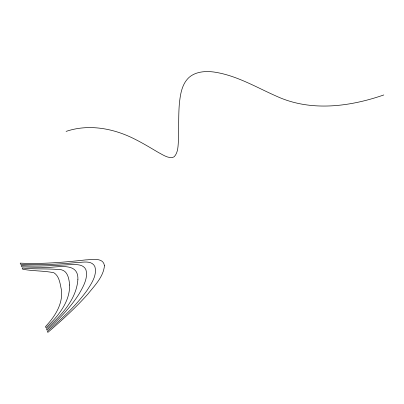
<?xml version="1.0" encoding="UTF-8"?>
<svg xmlns="http://www.w3.org/2000/svg" width="404" height="404" viewBox="0 0 404 404"><rect width="100%" height="100%" fill="white"/><g stroke="black" fill="none" stroke-linecap="round" stroke-linejoin="round"><path stroke-width="0.61" d="M383.8 94.96C349.819 106.757 310.974 111.822 277.215 96.531C256.414 87.436 236.396 75.189 213.544 71.978C205.156 70.942 195.794 71.624 189.107 77.361C181.563 84.295 180.219 95.127 179.275 104.777C178.386 116.357 178.876 127.982 178.518 139.577C177.977 145.344 178.442 152.131 174.26 156.702L172.205 157.651C167.089 157.898 162.691 154.692 158.343 152.444C150.793 147.995 143.299 143.425 135.466 139.481C114.352 128.553 89.097 123.573 66.094 131.406M69.624 285.002C69.963 302.258 57.807 316.564 45.98 327.76L45.511 326.594C52.879 318.68 59.57 309.343 61.297 298.425A37.168 34.694 4.2 0 0 61.484 290.193C60.125 284.239 59.54 276.205 53.838 272.73C43.592 270.645 32.926 271.185 22.619 269.2L22.139 267.988C35.158 269.478 48.344 268.357 61.342 269.766C67.988 271.21 69.069 279.376 69.624 285.002M77.881 279.689C76.285 300.051 60.681 315.832 46.44 328.927L46.904 330.088C59.009 319.291 70.508 307.535 79.189 293.748C83.209 286.608 88.224 278.27 85.941 269.776C82.891 263.08 74.003 264.827 68.069 264.751C52.459 265.751 36.799 266.524 21.17 265.564L21.654 266.776A376.316 350.111 57.6 0 0 41.304 267.241C52.818 269.271 78.911 259.378 77.881 279.689M104.444 265.665C103.444 276.937 94.632 285.527 87.961 293.971C75.634 307.833 61.878 320.327 47.834 332.411L47.369 331.25C61.706 318.796 75.912 305.848 87.072 290.375C91.486 283.492 97.253 275.311 94.91 266.711C91.723 259.802 82.441 262.57 76.487 262.555C57.949 264.362 39.304 265.191 20.685 264.352L20.2 263.135C42.097 264.196 63.968 262.312 85.709 259.903C91.764 259.767 103.192 257.035 104.444 265.665"/></g></svg>
